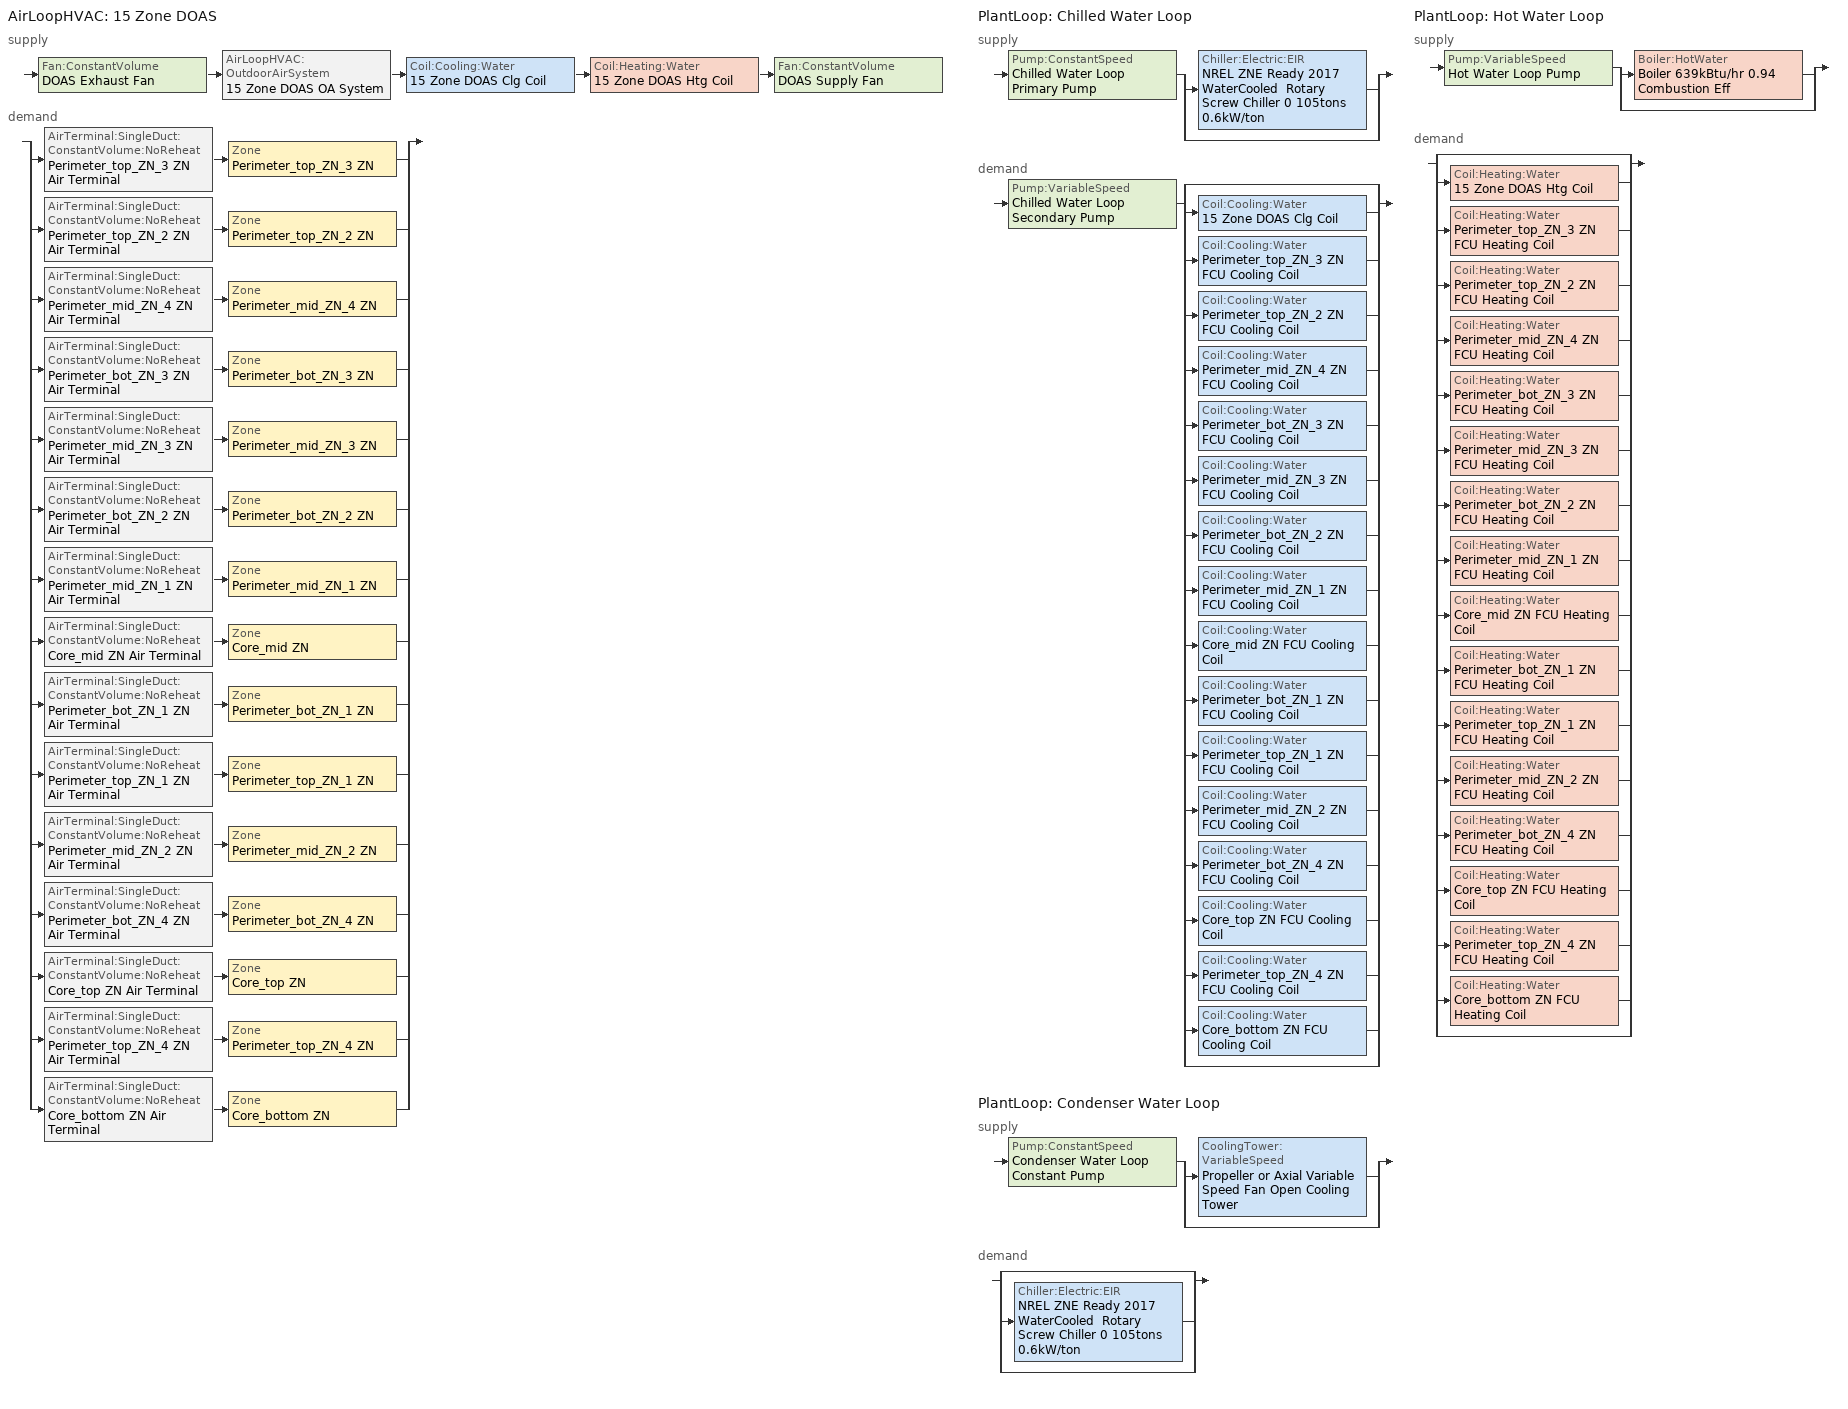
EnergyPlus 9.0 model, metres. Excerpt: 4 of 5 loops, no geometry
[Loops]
AirLoopHVAC '15 Zone DOAS'
 supply: Fan:ConstantVolume 'DOAS Exhaust Fan' > AirLoopHVAC:OutdoorAirSystem '15 Zone DOAS OA System' > Coil:Cooling:Water '15 Zone DOAS Clg Coil' > Coil:Heating:Water '15 Zone DOAS Htg Coil' > Fan:ConstantVolume 'DOAS Supply Fan'
 demand: split
  | AirTerminal:SingleDuct:ConstantVolume:NoReheat 'Perimeter_top_ZN_3 ZN Air Terminal' > Zone 'Perimeter_top_ZN_3 ZN'
  | AirTerminal:SingleDuct:ConstantVolume:NoReheat 'Perimeter_top_ZN_2 ZN Air Terminal' > Zone 'Perimeter_top_ZN_2 ZN'
  | AirTerminal:SingleDuct:ConstantVolume:NoReheat 'Perimeter_mid_ZN_4 ZN Air Terminal' > Zone 'Perimeter_mid_ZN_4 ZN'
  | AirTerminal:SingleDuct:ConstantVolume:NoReheat 'Perimeter_bot_ZN_3 ZN Air Terminal' > Zone 'Perimeter_bot_ZN_3 ZN'
  | AirTerminal:SingleDuct:ConstantVolume:NoReheat 'Perimeter_mid_ZN_3 ZN Air Terminal' > Zone 'Perimeter_mid_ZN_3 ZN'
  | AirTerminal:SingleDuct:ConstantVolume:NoReheat 'Perimeter_bot_ZN_2 ZN Air Terminal' > Zone 'Perimeter_bot_ZN_2 ZN'
  | AirTerminal:SingleDuct:ConstantVolume:NoReheat 'Perimeter_mid_ZN_1 ZN Air Terminal' > Zone 'Perimeter_mid_ZN_1 ZN'
  | AirTerminal:SingleDuct:ConstantVolume:NoReheat 'Core_mid ZN Air Terminal' > Zone 'Core_mid ZN'
  | AirTerminal:SingleDuct:ConstantVolume:NoReheat 'Perimeter_bot_ZN_1 ZN Air Terminal' > Zone 'Perimeter_bot_ZN_1 ZN'
  | AirTerminal:SingleDuct:ConstantVolume:NoReheat 'Perimeter_top_ZN_1 ZN Air Terminal' > Zone 'Perimeter_top_ZN_1 ZN'
  | AirTerminal:SingleDuct:ConstantVolume:NoReheat 'Perimeter_mid_ZN_2 ZN Air Terminal' > Zone 'Perimeter_mid_ZN_2 ZN'
  | AirTerminal:SingleDuct:ConstantVolume:NoReheat 'Perimeter_bot_ZN_4 ZN Air Terminal' > Zone 'Perimeter_bot_ZN_4 ZN'
  | AirTerminal:SingleDuct:ConstantVolume:NoReheat 'Core_top ZN Air Terminal' > Zone 'Core_top ZN'
  | AirTerminal:SingleDuct:ConstantVolume:NoReheat 'Perimeter_top_ZN_4 ZN Air Terminal' > Zone 'Perimeter_top_ZN_4 ZN'
  | AirTerminal:SingleDuct:ConstantVolume:NoReheat 'Core_bottom ZN Air Terminal' > Zone 'Core_bottom ZN'
PlantLoop 'Chilled Water Loop'
 supply: Pump:ConstantSpeed 'Chilled Water Loop Primary Pump' > split
  | Chiller:Electric:EIR 'NREL ZNE Ready 2017 WaterCooled  Rotary Screw Chiller 0 105tons 0.6kW/ton'
  | bypass
 demand: Pump:VariableSpeed 'Chilled Water Loop Secondary Pump' > split
  | bypass
  | Coil:Cooling:Water '15 Zone DOAS Clg Coil'
  | Coil:Cooling:Water 'Perimeter_top_ZN_3 ZN FCU Cooling Coil'
  | Coil:Cooling:Water 'Perimeter_top_ZN_2 ZN FCU Cooling Coil'
  | Coil:Cooling:Water 'Perimeter_mid_ZN_4 ZN FCU Cooling Coil'
  | Coil:Cooling:Water 'Perimeter_bot_ZN_3 ZN FCU Cooling Coil'
  | Coil:Cooling:Water 'Perimeter_mid_ZN_3 ZN FCU Cooling Coil'
  | Coil:Cooling:Water 'Perimeter_bot_ZN_2 ZN FCU Cooling Coil'
  | Coil:Cooling:Water 'Perimeter_mid_ZN_1 ZN FCU Cooling Coil'
  | Coil:Cooling:Water 'Core_mid ZN FCU Cooling Coil'
  | Coil:Cooling:Water 'Perimeter_bot_ZN_1 ZN FCU Cooling Coil'
  | Coil:Cooling:Water 'Perimeter_top_ZN_1 ZN FCU Cooling Coil'
  | Coil:Cooling:Water 'Perimeter_mid_ZN_2 ZN FCU Cooling Coil'
  | Coil:Cooling:Water 'Perimeter_bot_ZN_4 ZN FCU Cooling Coil'
  | Coil:Cooling:Water 'Core_top ZN FCU Cooling Coil'
  | Coil:Cooling:Water 'Perimeter_top_ZN_4 ZN FCU Cooling Coil'
  | Coil:Cooling:Water 'Core_bottom ZN FCU Cooling Coil'
  | bypass
PlantLoop 'Condenser Water Loop'
 supply: Pump:ConstantSpeed 'Condenser Water Loop Constant Pump' > split
  | CoolingTower:VariableSpeed 'Propeller or Axial Variable Speed Fan Open Cooling Tower'
  | bypass
 demand: split
  | bypass
  | Chiller:Electric:EIR 'NREL ZNE Ready 2017 WaterCooled  Rotary Screw Chiller 0 105tons 0.6kW/ton'
  | bypass
PlantLoop 'Hot Water Loop'
 supply: Pump:VariableSpeed 'Hot Water Loop Pump' > split
  | Boiler:HotWater 'Boiler 639kBtu/hr 0.94 Combustion Eff'
  | bypass
 demand: split
  | bypass
  | Coil:Heating:Water '15 Zone DOAS Htg Coil'
  | Coil:Heating:Water 'Perimeter_top_ZN_3 ZN FCU Heating Coil'
  | Coil:Heating:Water 'Perimeter_top_ZN_2 ZN FCU Heating Coil'
  | Coil:Heating:Water 'Perimeter_mid_ZN_4 ZN FCU Heating Coil'
  | Coil:Heating:Water 'Perimeter_bot_ZN_3 ZN FCU Heating Coil'
  | Coil:Heating:Water 'Perimeter_mid_ZN_3 ZN FCU Heating Coil'
  | Coil:Heating:Water 'Perimeter_bot_ZN_2 ZN FCU Heating Coil'
  | Coil:Heating:Water 'Perimeter_mid_ZN_1 ZN FCU Heating Coil'
  | Coil:Heating:Water 'Core_mid ZN FCU Heating Coil'
  | Coil:Heating:Water 'Perimeter_bot_ZN_1 ZN FCU Heating Coil'
  | Coil:Heating:Water 'Perimeter_top_ZN_1 ZN FCU Heating Coil'
  | Coil:Heating:Water 'Perimeter_mid_ZN_2 ZN FCU Heating Coil'
  | Coil:Heating:Water 'Perimeter_bot_ZN_4 ZN FCU Heating Coil'
  | Coil:Heating:Water 'Core_top ZN FCU Heating Coil'
  | Coil:Heating:Water 'Perimeter_top_ZN_4 ZN FCU Heating Coil'
  | Coil:Heating:Water 'Core_bottom ZN FCU Heating Coil'
  | bypass
[ZoneControl:Thermostat] Control Object Type 1=ThermostatSetpoint:DualSetpoint
Name | Zone or ZoneList | Control Type Schedule | Control Name 1
Core_bottom ZN Thermostat | Core_bottom ZN | Core_bottom ZN Thermostat Schedule | Office WholeBuilding - Md Office Thermostat 1
Core_mid ZN Thermostat | Core_mid ZN | Core_mid ZN Thermostat Schedule | Office WholeBuilding - Md Office Thermostat 2
Core_top ZN Thermostat | Core_top ZN | Core_top ZN Thermostat Schedule | Office WholeBuilding - Md Office Thermostat 3
Perimeter_bot_ZN_1 ZN Thermostat | Perimeter_bot_ZN_1 ZN | Perimeter_bot_ZN_1 ZN Thermostat Schedule | Office WholeBuilding - Md Office Thermostat 4
Perimeter_bot_ZN_2 ZN Thermostat | Perimeter_bot_ZN_2 ZN | Perimeter_bot_ZN_2 ZN Thermostat Schedule | Office WholeBuilding - Md Office Thermostat 5
Perimeter_bot_ZN_3 ZN Thermostat | Perimeter_bot_ZN_3 ZN | Perimeter_bot_ZN_3 ZN Thermostat Schedule | Office WholeBuilding - Md Office Thermostat 6
Perimeter_bot_ZN_4 ZN Thermostat | Perimeter_bot_ZN_4 ZN | Perimeter_bot_ZN_4 ZN Thermostat Schedule | Office WholeBuilding - Md Office Thermostat 7
Perimeter_mid_ZN_1 ZN Thermostat | Perimeter_mid_ZN_1 ZN | Perimeter_mid_ZN_1 ZN Thermostat Schedule | Office WholeBuilding - Md Office Thermostat 8
Perimeter_mid_ZN_2 ZN Thermostat | Perimeter_mid_ZN_2 ZN | Perimeter_mid_ZN_2 ZN Thermostat Schedule | Office WholeBuilding - Md Office Thermostat 9
Perimeter_mid_ZN_3 ZN Thermostat | Perimeter_mid_ZN_3 ZN | Perimeter_mid_ZN_3 ZN Thermostat Schedule | Office WholeBuilding - Md Office Thermostat 10
Perimeter_mid_ZN_4 ZN Thermostat | Perimeter_mid_ZN_4 ZN | Perimeter_mid_ZN_4 ZN Thermostat Schedule | Office WholeBuilding - Md Office Thermostat 11
Perimeter_top_ZN_1 ZN Thermostat | Perimeter_top_ZN_1 ZN | Perimeter_top_ZN_1 ZN Thermostat Schedule | Office WholeBuilding - Md Office Thermostat 12
Perimeter_top_ZN_2 ZN Thermostat | Perimeter_top_ZN_2 ZN | Perimeter_top_ZN_2 ZN Thermostat Schedule | Office WholeBuilding - Md Office Thermostat 13
Perimeter_top_ZN_3 ZN Thermostat | Perimeter_top_ZN_3 ZN | Perimeter_top_ZN_3 ZN Thermostat Schedule | Office WholeBuilding - Md Office Thermostat 14
Perimeter_top_ZN_4 ZN Thermostat | Perimeter_top_ZN_4 ZN | Perimeter_top_ZN_4 ZN Thermostat Schedule | Office WholeBuilding - Md Office Thermostat 15
[ThermostatSetpoint:DualSetpoint] Heating Setpoint Temperature Schedule=OfficeMedium HTGSETP_SCH_YES_OPTIMUM; Cooling Setpoint Temperature Schedule=OfficeMedium CLGSETP_SCH_YES_OPTIMUM
Office WholeBuilding - Md Office Thermostat 1; Office WholeBuilding - Md Office Thermostat 2; Office WholeBuilding - Md Office Thermostat 3; Office WholeBuilding - Md Office Thermostat 4; Office WholeBuilding - Md Office Thermostat 5; Office WholeBuilding - Md Office Thermostat 6; Office WholeBuilding - Md Office Thermostat 7; Office WholeBuilding - Md Office Thermostat 8; Office WholeBuilding - Md Office Thermostat 9; Office WholeBuilding - Md Office Thermostat 10; Office WholeBuilding - Md Office Thermostat 11; Office WholeBuilding - Md Office Thermostat 12; Office WholeBuilding - Md Office Thermostat 13; Office WholeBuilding - Md Office Thermostat 14; Office WholeBuilding - Md Office Thermostat 15
[AirTerminal:SingleDuct:ConstantVolume:NoReheat] Availability Schedule=Always On Discrete; Maximum Air Flow Rate {m3/s}=AutoSize
Core_bottom ZN Air Terminal; Core_mid ZN Air Terminal; Core_top ZN Air Terminal; Perimeter_bot_ZN_1 ZN Air Terminal; Perimeter_bot_ZN_2 ZN Air Terminal; Perimeter_bot_ZN_3 ZN Air Terminal; Perimeter_bot_ZN_4 ZN Air Terminal; Perimeter_mid_ZN_1 ZN Air Terminal; Perimeter_mid_ZN_2 ZN Air Terminal; Perimeter_mid_ZN_3 ZN Air Terminal; Perimeter_mid_ZN_4 ZN Air Terminal; Perimeter_top_ZN_1 ZN Air Terminal; Perimeter_top_ZN_2 ZN Air Terminal; Perimeter_top_ZN_3 ZN Air Terminal; Perimeter_top_ZN_4 ZN Air Terminal
[Fan:OnOff] Availability Schedule=Always On Discrete; Fan Total Efficiency=0.385; Pressure Rise {Pa}=309.992; Maximum Flow Rate {m3/s}=Autosize; Motor Efficiency=0.7; Motor In Airstream Fraction=1
Name | Fan Power Ratio Function of Speed Ratio Curve | Fan Efficiency Ratio Function of Speed Ratio Curve
Core_bottom ZN Fan Coil fan | Fan On Off Power Curve 14 | Fan On Off Efficiency Curve 14
Core_mid ZN Fan Coil fan | Fan On Off Power Curve 7 | Fan On Off Efficiency Curve 7
Core_top ZN Fan Coil fan | Fan On Off Power Curve 12 | Fan On Off Efficiency Curve 12
Perimeter_bot_ZN_1 ZN Fan Coil fan | Fan On Off Power Curve 8 | Fan On Off Efficiency Curve 8
Perimeter_bot_ZN_2 ZN Fan Coil fan | Fan On Off Power Curve 5 | Fan On Off Efficiency Curve 5
Perimeter_bot_ZN_3 ZN Fan Coil fan | Fan On Off Power Curve 3 | Fan On Off Efficiency Curve 3
Perimeter_bot_ZN_4 ZN Fan Coil fan | Fan On Off Power Curve 11 | Fan On Off Efficiency Curve 11
Perimeter_mid_ZN_1 ZN Fan Coil fan | Fan On Off Power Curve 6 | Fan On Off Efficiency Curve 6
Perimeter_mid_ZN_2 ZN Fan Coil fan | Fan On Off Power Curve 10 | Fan On Off Efficiency Curve 10
Perimeter_mid_ZN_3 ZN Fan Coil fan | Fan On Off Power Curve 4 | Fan On Off Efficiency Curve 4
Perimeter_mid_ZN_4 ZN Fan Coil fan | Fan On Off Power Curve 2 | Fan On Off Efficiency Curve 2
Perimeter_top_ZN_1 ZN Fan Coil fan | Fan On Off Power Curve 9 | Fan On Off Efficiency Curve 9
Perimeter_top_ZN_2 ZN Fan Coil fan | Fan On Off Power Curve 1 | Fan On Off Efficiency Curve 1
Perimeter_top_ZN_3 ZN Fan Coil fan | Fan On Off Power Curve | Fan On Off Efficiency Curve
Perimeter_top_ZN_4 ZN Fan Coil fan | Fan On Off Power Curve 13 | Fan On Off Efficiency Curve 13
[Coil:Cooling:Water] Availability Schedule=Always On Discrete; Design Water Flow Rate {m3/s}=Autosize; Design Air Flow Rate {m3/s}=Autosize; Design Inlet Water Temperature {C}=Autosize; Design Inlet Air Temperature {C}=Autosize; Design Outlet Air Temperature {C}=Autosize; Design Inlet Air Humidity Ratio {kgWater/kgDryAir}=Autosize; Design Outlet Air Humidity Ratio {kgWater/kgDryAir}=Autosize; Type of Analysis=SimpleAnalysis; Heat Exchanger Configuration=CrossFlow
Core_bottom ZN FCU Cooling Coil; Core_mid ZN FCU Cooling Coil; Core_top ZN FCU Cooling Coil; Perimeter_bot_ZN_1 ZN FCU Cooling Coil; Perimeter_bot_ZN_2 ZN FCU Cooling Coil; Perimeter_bot_ZN_3 ZN FCU Cooling Coil; Perimeter_bot_ZN_4 ZN FCU Cooling Coil; Perimeter_mid_ZN_1 ZN FCU Cooling Coil; Perimeter_mid_ZN_2 ZN FCU Cooling Coil; Perimeter_mid_ZN_3 ZN FCU Cooling Coil; Perimeter_mid_ZN_4 ZN FCU Cooling Coil; Perimeter_top_ZN_1 ZN FCU Cooling Coil; Perimeter_top_ZN_2 ZN FCU Cooling Coil; Perimeter_top_ZN_3 ZN FCU Cooling Coil; Perimeter_top_ZN_4 ZN FCU Cooling Coil; 15 Zone DOAS Clg Coil
[Coil:Heating:Water] Availability Schedule=Always On Discrete; U-Factor Times Area Value {W/K}=Autosize; Maximum Water Flow Rate {m3/s}=Autosize; Performance Input Method=UFactorTimesAreaAndDesignWaterFlowRate; Rated Capacity {W}=Autosize; Rated Inlet Water Temperature {C}=48.8889; Rated Inlet Air Temperature {C}=16.6; Rated Outlet Water Temperature {C}=37.7778; Rated Ratio for Air and Water Convection=0.5
Name | Rated Outlet Air Temperature {C}
Core_bottom ZN FCU Heating Coil; Core_mid ZN FCU Heating Coil; Core_top ZN FCU Heating Coil; Perimeter_bot_ZN_1 ZN FCU Heating Coil; Perimeter_bot_ZN_2 ZN FCU Heating Coil; Perimeter_bot_ZN_3 ZN FCU Heating Coil; Perimeter_bot_ZN_4 ZN FCU Heating Coil; Perimeter_mid_ZN_1 ZN FCU Heating Coil; Perimeter_mid_ZN_2 ZN FCU Heating Coil; Perimeter_mid_ZN_3 ZN FCU Heating Coil; Perimeter_mid_ZN_4 ZN FCU Heating Coil; Perimeter_top_ZN_1 ZN FCU Heating Coil; Perimeter_top_ZN_2 ZN FCU Heating Coil; Perimeter_top_ZN_3 ZN FCU Heating Coil; Perimeter_top_ZN_4 ZN FCU Heating Coil | 40
15 Zone DOAS Htg Coil | 32.2
[ZoneHVAC:FourPipeFanCoil] Availability Schedule=Always On Discrete; Capacity Control Method=CyclingFan; Maximum Supply Air Flow Rate {m3/s}=Autosize; Maximum Outdoor Air Flow Rate {m3/s}=0; Maximum Cold Water Flow Rate {m3/s}=Autosize; Maximum Hot Water Flow Rate {m3/s}=Autosize; Minimum Supply Air Temperature in Cooling Mode {C}=Autosize; Maximum Supply Air Temperature in Heating Mode {C}=Autosize
Name | Supply Air Fan | Cooling Coil | Heating Coil
Core_bottom ZN FCU | Core_bottom ZN Fan Coil fan | Core_bottom ZN FCU Cooling Coil | Core_bottom ZN FCU Heating Coil
Core_mid ZN FCU | Core_mid ZN Fan Coil fan | Core_mid ZN FCU Cooling Coil | Core_mid ZN FCU Heating Coil
Core_top ZN FCU | Core_top ZN Fan Coil fan | Core_top ZN FCU Cooling Coil | Core_top ZN FCU Heating Coil
Perimeter_bot_ZN_1 ZN FCU | Perimeter_bot_ZN_1 ZN Fan Coil fan | Perimeter_bot_ZN_1 ZN FCU Cooling Coil | Perimeter_bot_ZN_1 ZN FCU Heating Coil
Perimeter_bot_ZN_2 ZN FCU | Perimeter_bot_ZN_2 ZN Fan Coil fan | Perimeter_bot_ZN_2 ZN FCU Cooling Coil | Perimeter_bot_ZN_2 ZN FCU Heating Coil
Perimeter_bot_ZN_3 ZN FCU | Perimeter_bot_ZN_3 ZN Fan Coil fan | Perimeter_bot_ZN_3 ZN FCU Cooling Coil | Perimeter_bot_ZN_3 ZN FCU Heating Coil
Perimeter_bot_ZN_4 ZN FCU | Perimeter_bot_ZN_4 ZN Fan Coil fan | Perimeter_bot_ZN_4 ZN FCU Cooling Coil | Perimeter_bot_ZN_4 ZN FCU Heating Coil
Perimeter_mid_ZN_1 ZN FCU | Perimeter_mid_ZN_1 ZN Fan Coil fan | Perimeter_mid_ZN_1 ZN FCU Cooling Coil | Perimeter_mid_ZN_1 ZN FCU Heating Coil
Perimeter_mid_ZN_2 ZN FCU | Perimeter_mid_ZN_2 ZN Fan Coil fan | Perimeter_mid_ZN_2 ZN FCU Cooling Coil | Perimeter_mid_ZN_2 ZN FCU Heating Coil
Perimeter_mid_ZN_3 ZN FCU | Perimeter_mid_ZN_3 ZN Fan Coil fan | Perimeter_mid_ZN_3 ZN FCU Cooling Coil | Perimeter_mid_ZN_3 ZN FCU Heating Coil
Perimeter_mid_ZN_4 ZN FCU | Perimeter_mid_ZN_4 ZN Fan Coil fan | Perimeter_mid_ZN_4 ZN FCU Cooling Coil | Perimeter_mid_ZN_4 ZN FCU Heating Coil
Perimeter_top_ZN_1 ZN FCU | Perimeter_top_ZN_1 ZN Fan Coil fan | Perimeter_top_ZN_1 ZN FCU Cooling Coil | Perimeter_top_ZN_1 ZN FCU Heating Coil
Perimeter_top_ZN_2 ZN FCU | Perimeter_top_ZN_2 ZN Fan Coil fan | Perimeter_top_ZN_2 ZN FCU Cooling Coil | Perimeter_top_ZN_2 ZN FCU Heating Coil
Perimeter_top_ZN_3 ZN FCU | Perimeter_top_ZN_3 ZN Fan Coil fan | Perimeter_top_ZN_3 ZN FCU Cooling Coil | Perimeter_top_ZN_3 ZN FCU Heating Coil
Perimeter_top_ZN_4 ZN FCU | Perimeter_top_ZN_4 ZN Fan Coil fan | Perimeter_top_ZN_4 ZN FCU Cooling Coil | Perimeter_top_ZN_4 ZN FCU Heating Coil
[Zone equipment]
Core_bottom ZN: Core_bottom ZN Air Terminal, Core_bottom ZN FCU
Core_mid ZN: Core_mid ZN Air Terminal, Core_mid ZN FCU
Core_top ZN: Core_top ZN Air Terminal, Core_top ZN FCU
Perimeter_bot_ZN_1 ZN: Perimeter_bot_ZN_1 ZN Air Terminal, Perimeter_bot_ZN_1 ZN FCU
Perimeter_bot_ZN_2 ZN: Perimeter_bot_ZN_2 ZN Air Terminal, Perimeter_bot_ZN_2 ZN FCU
Perimeter_bot_ZN_3 ZN: Perimeter_bot_ZN_3 ZN Air Terminal, Perimeter_bot_ZN_3 ZN FCU
Perimeter_bot_ZN_4 ZN: Perimeter_bot_ZN_4 ZN Air Terminal, Perimeter_bot_ZN_4 ZN FCU
Perimeter_mid_ZN_1 ZN: Perimeter_mid_ZN_1 ZN Air Terminal, Perimeter_mid_ZN_1 ZN FCU
Perimeter_mid_ZN_2 ZN: Perimeter_mid_ZN_2 ZN Air Terminal, Perimeter_mid_ZN_2 ZN FCU
Perimeter_mid_ZN_3 ZN: Perimeter_mid_ZN_3 ZN Air Terminal, Perimeter_mid_ZN_3 ZN FCU
Perimeter_mid_ZN_4 ZN: Perimeter_mid_ZN_4 ZN Air Terminal, Perimeter_mid_ZN_4 ZN FCU
Perimeter_top_ZN_1 ZN: Perimeter_top_ZN_1 ZN Air Terminal, Perimeter_top_ZN_1 ZN FCU
Perimeter_top_ZN_2 ZN: Perimeter_top_ZN_2 ZN Air Terminal, Perimeter_top_ZN_2 ZN FCU
Perimeter_top_ZN_3 ZN: Perimeter_top_ZN_3 ZN Air Terminal, Perimeter_top_ZN_3 ZN FCU
Perimeter_top_ZN_4 ZN: Perimeter_top_ZN_4 ZN Air Terminal, Perimeter_top_ZN_4 ZN FCU
[Sizing:Zone] Zone Cooling Design Supply Air Temperature Input Method=SupplyAirTemperature; Zone Cooling Design Supply Air Temperature {C}=12.7778; Zone Cooling Design Supply Air Temperature Difference {deltaC}=11.11; Zone Heating Design Supply Air Temperature Input Method=SupplyAirTemperature; Zone Heating Design Supply Air Temperature {C}=40; Zone Heating Design Supply Air Temperature Difference {deltaC}=11.11; Zone Cooling Design Supply Air Humidity Ratio {kgWater/kgDryAir}=0.0085; Zone Heating Design Supply Air Humidity Ratio {kgWater/kgDryAir}=0.008; Design Specification Outdoor Air Object=Office WholeBuilding - Md Office Ventilation; Cooling Design Air Flow Method=DesignDay; Cooling Design Air Flow Rate {m3/s}=0; Cooling Minimum Air Flow per Zone Floor Area {m3/s-m2}=0.000762; Cooling Minimum Air Flow {m3/s}=0; Cooling Minimum Air Flow Fraction=0; Heating Design Air Flow Method=DesignDay; Heating Design Air Flow Rate {m3/s}=0; Heating Maximum Air Flow per Zone Floor Area {m3/s-m2}=0.002032; Heating Maximum Air Flow {m3/s}=0.141576; Heating Maximum Air Flow Fraction=0.3; Account for Dedicated Outdoor Air System=Yes; Dedicated Outdoor Air System Control Strategy=NeutralSupplyAir; Dedicated Outdoor Air Low Setpoint Temperature for Design {C}=15.5556; Dedicated Outdoor Air High Setpoint Temperature for Design {C}=21.1111
Name | Design Specification Zone Air Distribution Object
Core_bottom ZN | Core_bottom ZN Design Spec Zone Air Dist
Core_mid ZN | Core_mid ZN Design Spec Zone Air Dist
Core_top ZN | Core_top ZN Design Spec Zone Air Dist
Perimeter_bot_ZN_1 ZN | Perimeter_bot_ZN_1 ZN Design Spec Zone Air Dist
Perimeter_bot_ZN_2 ZN | Perimeter_bot_ZN_2 ZN Design Spec Zone Air Dist
Perimeter_bot_ZN_3 ZN | Perimeter_bot_ZN_3 ZN Design Spec Zone Air Dist
Perimeter_bot_ZN_4 ZN | Perimeter_bot_ZN_4 ZN Design Spec Zone Air Dist
Perimeter_mid_ZN_1 ZN | Perimeter_mid_ZN_1 ZN Design Spec Zone Air Dist
Perimeter_mid_ZN_2 ZN | Perimeter_mid_ZN_2 ZN Design Spec Zone Air Dist
Perimeter_mid_ZN_3 ZN | Perimeter_mid_ZN_3 ZN Design Spec Zone Air Dist
Perimeter_mid_ZN_4 ZN | Perimeter_mid_ZN_4 ZN Design Spec Zone Air Dist
Perimeter_top_ZN_1 ZN | Perimeter_top_ZN_1 ZN Design Spec Zone Air Dist
Perimeter_top_ZN_2 ZN | Perimeter_top_ZN_2 ZN Design Spec Zone Air Dist
Perimeter_top_ZN_3 ZN | Perimeter_top_ZN_3 ZN Design Spec Zone Air Dist
Perimeter_top_ZN_4 ZN | Perimeter_top_ZN_4 ZN Design Spec Zone Air Dist
[DesignSpecification:ZoneAirDistribution] Zone Air Distribution Effectiveness in Cooling Mode=1; Zone Air Distribution Effectiveness in Heating Mode=1
Core_bottom ZN Design Spec Zone Air Dist; Core_mid ZN Design Spec Zone Air Dist; Core_top ZN Design Spec Zone Air Dist; Perimeter_bot_ZN_1 ZN Design Spec Zone Air Dist; Perimeter_bot_ZN_2 ZN Design Spec Zone Air Dist; Perimeter_bot_ZN_3 ZN Design Spec Zone Air Dist; Perimeter_bot_ZN_4 ZN Design Spec Zone Air Dist; Perimeter_mid_ZN_1 ZN Design Spec Zone Air Dist; Perimeter_mid_ZN_2 ZN Design Spec Zone Air Dist; Perimeter_mid_ZN_3 ZN Design Spec Zone Air Dist; Perimeter_mid_ZN_4 ZN Design Spec Zone Air Dist; Perimeter_top_ZN_1 ZN Design Spec Zone Air Dist; Perimeter_top_ZN_2 ZN Design Spec Zone Air Dist; Perimeter_top_ZN_3 ZN Design Spec Zone Air Dist; Perimeter_top_ZN_4 ZN Design Spec Zone Air Dist
[Controller:MechanicalVentilation]
15 Zone DOAS Mechanical Ventilation Controller: Availability Schedule=15 Zone DOAS Occ Sch; Demand Controlled Ventilation=No; System Outdoor Air Method=ZoneSum; Zone Name 1=Core_bottom ZN; Design Specification Outdoor Air Object Name 1=Office WholeBuilding - Md Office Ventilation; Design Specification Zone Air Distribution Object Name 1=Core_bottom ZN Design Spec Zone Air Dist; Zone Name 2=Core_mid ZN; Design Specification Outdoor Air Object Name 2=Office WholeBuilding - Md Office Ventilation; Design Specification Zone Air Distribution Object Name 2=Core_mid ZN Design Spec Zone Air Dist; Zone Name 3=Core_top ZN; Design Specification Outdoor Air Object Name 3=Office WholeBuilding - Md Office Ventilation; Design Specification Zone Air Distribution Object Name 3=Core_top ZN Design Spec Zone Air Dist; Zone Name 4=Perimeter_bot_ZN_1 ZN; Design Specification Outdoor Air Object Name 4=Office WholeBuilding - Md Office Ventilation; Design Specification Zone Air Distribution Object Name 4=Perimeter_bot_ZN_1 ZN Design Spec Zone Air Dist; Zone Name 5=Perimeter_bot_ZN_2 ZN; Design Specification Outdoor Air Object Name 5=Office WholeBuilding - Md Office Ventilation; Design Specification Zone Air Distribution Object Name 5=Perimeter_bot_ZN_2 ZN Design Spec Zone Air Dist; Zone Name 6=Perimeter_bot_ZN_3 ZN; Design Specification Outdoor Air Object Name 6=Office WholeBuilding - Md Office Ventilation; Design Specification Zone Air Distribution Object Name 6=Perimeter_bot_ZN_3 ZN Design Spec Zone Air Dist; Zone Name 7=Perimeter_bot_ZN_4 ZN; Design Specification Outdoor Air Object Name 7=Office WholeBuilding - Md Office Ventilation; Design Specification Zone Air Distribution Object Name 7=Perimeter_bot_ZN_4 ZN Design Spec Zone Air Dist; Zone Name 8=Perimeter_mid_ZN_1 ZN; Design Specification Outdoor Air Object Name 8=Office WholeBuilding - Md Office Ventilation; Design Specification Zone Air Distribution Object Name 8=Perimeter_mid_ZN_1 ZN Design Spec Zone Air Dist; Zone Name 9=Perimeter_mid_ZN_2 ZN; Design Specification Outdoor Air Object Name 9=Office WholeBuilding - Md Office Ventilation; Design Specification Zone Air Distribution Object Name 9=Perimeter_mid_ZN_2 ZN Design Spec Zone Air Dist; Zone Name 10=Perimeter_mid_ZN_3 ZN; Design Specification Outdoor Air Object Name 10=Office WholeBuilding - Md Office Ventilation; Design Specification Zone Air Distribution Object Name 10=Perimeter_mid_ZN_3 ZN Design Spec Zone Air Dist; Zone Name 11=Perimeter_mid_ZN_4 ZN; Design Specification Outdoor Air Object Name 11=Office WholeBuilding - Md Office Ventilation; Design Specification Zone Air Distribution Object Name 11=Perimeter_mid_ZN_4 ZN Design Spec Zone Air Dist; Zone Name 12=Perimeter_top_ZN_1 ZN; Design Specification Outdoor Air Object Name 12=Office WholeBuilding - Md Office Ventilation; Design Specification Zone Air Distribution Object Name 12=Perimeter_top_ZN_1 ZN Design Spec Zone Air Dist; Zone Name 13=Perimeter_top_ZN_2 ZN; Design Specification Outdoor Air Object Name 13=Office WholeBuilding - Md Office Ventilation; Design Specification Zone Air Distribution Object Name 13=Perimeter_top_ZN_2 ZN Design Spec Zone Air Dist; Zone Name 14=Perimeter_top_ZN_3 ZN; Design Specification Outdoor Air Object Name 14=Office WholeBuilding - Md Office Ventilation; Design Specification Zone Air Distribution Object Name 14=Perimeter_top_ZN_3 ZN Design Spec Zone Air Dist; Zone Name 15=Perimeter_top_ZN_4 ZN; Design Specification Outdoor Air Object Name 15=Office WholeBuilding - Md Office Ventilation; Design Specification Zone Air Distribution Object Name 15=Perimeter_top_ZN_4 ZN Design Spec Zone Air Dist
[DesignSpecification:OutdoorAir]
Office WholeBuilding - Md Office Ventilation: Outdoor Air Method=Sum; Outdoor Air Flow per Person {m3/s-person}=0; Outdoor Air Flow per Zone Floor Area {m3/s-m2}=0.0004318; Outdoor Air Flow per Zone {m3/s}=0; Outdoor Air Flow Air Changes per Hour {1/hr}=0
[AirLoopHVAC]
15 Zone DOAS: Design Supply Air Flow Rate {m3/s}=AutoSize
[Sizing:System]
15 Zone DOAS: Type of Load to Size On=VentilationRequirement; Design Outdoor Air Flow Rate {m3/s}=Autosize; Central Heating Maximum System Air Flow Ratio=1; Preheat Design Temperature {C}=7; Preheat Design Humidity Ratio {kgWater/kgDryAir}=0.008; Precool Design Temperature {C}=12.8; Precool Design Humidity Ratio {kgWater/kgDryAir}=0.008; Central Cooling Design Supply Air Temperature {C}=15.5556; Central Heating Design Supply Air Temperature {C}=21.1111; Type of Zone Sum to Use=Coincident; 100% Outdoor Air in Cooling=Yes; 100% Outdoor Air in Heating=Yes; Central Cooling Design Supply Air Humidity Ratio {kgWater/kgDryAir}=0.0085; Central Heating Design Supply Air Humidity Ratio {kgWater/kgDryAir}=0.008; Cooling Supply Air Flow Rate Method=DesignDay; Cooling Supply Air Flow Rate {m3/s}=0; Cooling Supply Air Flow Rate Per Floor Area {m3/s-m2}=0.00996765; Cooling Fraction of Autosized Cooling Supply Air Flow Rate=1; Cooling Supply Air Flow Rate Per Unit Cooling Capacity {m3/s-W}=3.94755e-05; Heating Supply Air Flow Rate Method=DesignDay; Heating Supply Air Flow Rate {m3/s}=0; Heating Supply Air Flow Rate Per Floor Area {m3/s-m2}=0.00996765; Heating Fraction of Autosized Heating Supply Air Flow Rate=1; Heating Fraction of Autosized Cooling Supply Air Flow Rate=1; Heating Supply Air Flow Rate Per Unit Heating Capacity {m3/s-W}=3.15882e-05; System Outdoor Air Method=ZoneSum; Zone Maximum Outdoor Air Fraction=1; Cooling Design Capacity Method=CoolingDesignCapacity; Cooling Design Capacity {W}=Autosize; Cooling Design Capacity Per Floor Area {W/m2}=234.7; Fraction of Autosized Cooling Design Capacity=1; Heating Design Capacity Method=HeatingDesignCapacity; Heating Design Capacity {W}=Autosize; Heating Design Capacity Per Floor Area {W/m2}=157; Fraction of Autosized Heating Design Capacity=1; Central Cooling Capacity Control Method=OnOff
[Controller:WaterCoil] Control Variable=Temperature; Actuator Variable=Flow; Maximum Actuated Flow {m3/s}=Autosize; Minimum Actuated Flow {m3/s}=0
Name | Action | Controller Convergence Tolerance {deltaC}
15 Zone DOAS Clg Coil Controller | Reverse | Autosize
15 Zone DOAS Htg Coil Controller | Normal | 0.0001
[Fan:ConstantVolume] Availability Schedule=15 Zone DOAS Occ Sch; Fan Total Efficiency=0.58175; Maximum Flow Rate {m3/s}=AutoSize; Motor Efficiency=0.895; Motor In Airstream Fraction=1
Name | Pressure Rise {Pa}
DOAS Exhaust Fan | 498.178
DOAS Supply Fan | 747.267
[SetpointManager:MixedAir] Control Variable=Temperature
Name | Setpoint Node or NodeList
DOAS Exhaust Fan Outlet Air Node OS Default SPM | DOAS Exhaust Fan Outlet Air Node
15 Zone DOAS Heat Exchanger Primary Outlet Air Node OS Default SPM | 15 Zone DOAS Heat Exchanger Primary Outlet Air Node
15 Zone DOAS Mixed Air Node OS Default SPM | 15 Zone DOAS Mixed Air Node
15 Zone DOAS Clg Coil Outlet Air Node OS Default SPM | 15 Zone DOAS Clg Coil Outlet Air Node
[Controller:OutdoorAir]
15 Zone DOAS Outdoor Air Controller: Minimum Outdoor Air Flow Rate {m3/s}=Autosize; Maximum Outdoor Air Flow Rate {m3/s}=Autosize; Economizer Control Type=NoEconomizer; Economizer Control Action Type=ModulateFlow; Lockout Type=NoLockout; Minimum Limit Type=FixedMinimum; Minimum Outdoor Air Schedule=15 Zone DOAS Occ Sch; Minimum Fraction of Outdoor Air Schedule=Always On Discrete; Mechanical Ventilation Controller=15 Zone DOAS Mechanical Ventilation Controller; High Humidity Control=No; Control High Indoor Humidity Based on Outdoor Humidity Ratio=Yes; Heat Recovery Bypass Control Type=BypassWhenWithinEconomizerLimits
[HeatExchanger:AirToAir:SensibleAndLatent]
15 Zone DOAS Heat Exchanger: Availability Schedule=Always On Discrete; Nominal Supply Air Flow Rate {m3/s}=Autosize; Sensible Effectiveness at 100% Heating Air Flow=0.72; Latent Effectiveness at 100% Heating Air Flow=0.72; Sensible Effectiveness at 75% Heating Air Flow=0.72; Latent Effectiveness at 75% Heating Air Flow=0.72; Sensible Effectiveness at 100% Cooling Air Flow=0.72; Latent Effectiveness at 100% Cooling Air Flow=0.72; Sensible Effectiveness at 75% Cooling Air Flow=0.72; Latent Effectiveness at 75% Cooling Air Flow=0.72; Nominal Electric Power {W}=0; Supply Air Outlet Temperature Control=No; Heat Exchanger Type=Rotary; Frost Control Type=None; Threshold Temperature {C}=1.7; Economizer Lockout=Yes
[PlantLoop] Fluid Type=Water; Maximum Loop Flow Rate {m3/s}=Autosize; Minimum Loop Flow Rate {m3/s}=0; Plant Loop Volume {m3}=Autocalculate; Load Distribution Scheme=Optimal; Plant Loop Demand Calculation Scheme=SingleSetpoint
Name | Plant Equipment Operation Scheme | Maximum Loop Temperature {C} | Minimum Loop Temperature {C} | Common Pipe Simulation
Chilled Water Loop | Chilled Water Loop Operation Schemes | 40 | 1 | CommonPipe
Condenser Water Loop | Condenser Water Loop Operation Schemes | 80 | 5
Hot Water Loop | Hot Water Loop Operation Schemes | 100 | 10
[Sizing:Plant] Sizing Option=NonCoincident; Zone Timesteps in Averaging Window=1; Coincident Sizing Factor Mode=None
Name | Loop Type | Design Loop Exit Temperature {C} | Loop Design Temperature Difference {deltaC}
Chilled Water Loop | Cooling | 6.66667 | 5.61111
Condenser Water Loop | Condenser | 29.4444 | 5.55556
Hot Water Loop | Heating | 48.8889 | 11.1111
[Pump:ConstantSpeed] Design Flow Rate {m3/s}=Autosize; Design Power Consumption {W}=Autosize; Fraction of Motor Inefficiencies to Fluid Stream=0; Pump Control Type=Intermittent; Design Power Sizing Method=PowerPerFlowPerPressure; Design Electric Power per Unit Flow Rate {W/(m3/s)}=348701.1; Design Shaft Power per Unit Flow Rate per Unit Head=1.28205
Name | Design Pump Head {Pa} | Motor Efficiency
Chilled Water Loop Primary Pump | 99586 | 0.895
Condenser Water Loop Constant Pump | 215405 | 0.917
[Chiller:Electric:EIR]
NREL ZNE Ready 2017 WaterCooled  Rotary Screw Chiller 0 105tons 0.6kW/ton: Reference Capacity {W}=Autosize; Reference COP {W/W}=5.67258; Reference Leaving Chilled Water Temperature {C}=6.66667; Reference Entering Condenser Fluid Temperature {C}=35; Reference Chilled Water Flow Rate {m3/s}=Autosize; Reference Condenser Fluid Flow Rate {m3/s}=Autosize; Cooling Capacity Function of Temperature Curve=ChlrWtrPosDispPathAAllQRatio_fTchwsTcwsSI; Electric Input to Cooling Output Ratio Function of Temperature Curve=ChlrWtrPosDispPathAAllEIRRatio_fTchwsTcwsSI; Electric Input to Cooling Output Ratio Function of Part Load Ratio Curve=ChlrWtrPosDispPathAAllEIRRatio_fQRatio; Minimum Part Load Ratio=0.15; Maximum Part Load Ratio=1; Optimum Part Load Ratio=1; Minimum Unloading Ratio=0.25; Condenser Type=WaterCooled; Condenser Fan Power Ratio {W/W}=0; Fraction of Compressor Electric Consumption Rejected by Condenser=1; Leaving Chilled Water Lower Temperature Limit {C}=2.22222; Chiller Flow Mode=ConstantFlow; Sizing Factor=1
[SetpointManager:Scheduled] Control Variable=Temperature
Name | Schedule | Setpoint Node or NodeList
Chilled Water Loop Setpoint Manager | Chilled Water Loop Temp - 44F | Chilled Water Loop Supply Outlet Node
Condenser Water Loop Setpoint Manager | Condenser Water Loop Temp - 70F | Condenser Water Loop Supply Outlet Node
Hot Water Loop Setpoint Manager | Hot Water Loop Temp - 120F | Hot Water Loop Supply Outlet Node
[Pump:VariableSpeed] Design Maximum Flow Rate {m3/s}=Autosize; Design Power Consumption {W}=Autosize; Fraction of Motor Inefficiencies to Fluid Stream=0; Coefficient 1 of the Part Load Performance Curve=0; Design Minimum Flow Rate {m3/s}=0; Pump Control Type=Intermittent; Skin Loss Radiative Fraction=0.5; Design Power Sizing Method=PowerPerFlowPerPressure; Design Electric Power per Unit Flow Rate {W/(m3/s)}=348701.1; Design Shaft Power per Unit Flow Rate per Unit Head=1.28205; Design Minimum Flow Rate Fraction=0
Name | Design Pump Head {Pa} | Motor Efficiency | Coefficient 2 of the Part Load Performance Curve | Coefficient 3 of the Part Load Performance Curve | Coefficient 4 of the Part Load Performance Curve
Chilled Water Loop Secondary Pump | 143846 | 0.895 | 0.0205 | 0.4101 | 0.5753
Hot Water Loop Pump | 203190 | 0.865 | 1 | 0 | 0
[PlantEquipmentOperationSchemes] Control Scheme Schedule Name 1=Always On Discrete
Name | Control Scheme Object Type 1 | Control Scheme Name 1
Chilled Water Loop Operation Schemes | PlantEquipmentOperation:CoolingLoad | Chilled Water Loop Cooling Operation Scheme
Condenser Water Loop Operation Schemes | PlantEquipmentOperation:CoolingLoad | Condenser Water Loop Cooling Operation Scheme
Hot Water Loop Operation Schemes | PlantEquipmentOperation:HeatingLoad | Hot Water Loop Heating Operation Scheme
[PlantEquipmentOperation:CoolingLoad] Load Range Lower Limit 1 {W}=0; Load Range Upper Limit 1 {W}=1000000000
Name | Range Equipment List Name 1
Chilled Water Loop Cooling Operation Scheme | Chilled Water Loop Cooling Equipment List
Condenser Water Loop Cooling Operation Scheme | Condenser Water Loop Cooling Equipment List
[PlantEquipmentList]
Chilled Water Loop Cooling Equipment List: Chiller:Electric:EIR, NREL ZNE Ready 2017 WaterCooled  Rotary Screw Chiller 0 105tons 0.6kW/ton
Condenser Water Loop Cooling Equipment List: CoolingTower:VariableSpeed, Propeller or Axial Variable Speed Fan Open Cooling Tower
Hot Water Loop Heating Equipment List: Boiler:HotWater, Boiler 639kBtu/hr 0.94 Combustion Eff
[CoolingTower:VariableSpeed]
Propeller or Axial Variable Speed Fan Open Cooling Tower: Model Type=CoolToolsCrossFlow; Design Inlet Air Wet-Bulb Temperature {C}=25.5556; Design Approach Temperature {deltaC}=3.88889; Design Range Temperature {deltaC}=5.55556; Design Water Flow Rate {m3/s}=Autosize; Design Air Flow Rate {m3/s}=Autosize; Design Fan Power {W}=Autosize; Fan Power Ratio Function of Air Flow Rate Ratio Curve=VSD-TWR-FAN-FPLR; Minimum Air Flow Rate Ratio=0.2; Fraction of Tower Capacity in Free Convection Regime=0.125; Basin Heater Capacity {W/K}=0; Basin Heater Setpoint Temperature {C}=2; Evaporation Loss Mode=SaturatedExit; Evaporation Loss Factor {percent/K}=0.2; Drift Loss Percent {percent}=0.008; Blowdown Calculation Mode=ConcentrationRatio; Blowdown Concentration Ratio=3; Number of Cells=1; Cell Control=MaximalCell; Sizing Factor=1
[Boiler:HotWater]
Boiler 639kBtu/hr 0.94 Combustion Eff: Fuel Type=NaturalGas; Nominal Capacity {W}=Autosize; Nominal Thermal Efficiency=0.933; Efficiency Curve Temperature Evaluation Variable=LeavingBoiler; Normalized Boiler Efficiency Curve=Boiler with Minimum Turndown; Design Water Flow Rate {m3/s}=Autosize; Minimum Part Load Ratio=0; Maximum Part Load Ratio=1.2; Optimum Part Load Ratio=1; Water Outlet Upper Temperature Limit {C}=95; Boiler Flow Mode=LeavingSetpointModulated; Parasitic Electric Load {W}=0; Sizing Factor=1
[PlantEquipmentOperation:HeatingLoad]
Hot Water Loop Heating Operation Scheme: Load Range Lower Limit 1 {W}=0; Load Range Upper Limit 1 {W}=1000000000; Range Equipment List Name 1=Hot Water Loop Heating Equipment List
[Schedule:Compact]
Core_bottom ZN Thermostat Schedule; Core_mid ZN Thermostat Schedule; Core_top ZN Thermostat Schedule; Perimeter_bot_ZN_1 ZN Thermostat Schedule; Perimeter_bot_ZN_2 ZN Thermostat Schedule; Perimeter_bot_ZN_3 ZN Thermostat Schedule; Perimeter_bot_ZN_4 ZN Thermostat Schedule; Perimeter_mid_ZN_1 ZN Thermostat Schedule; Perimeter_mid_ZN_2 ZN Thermostat Schedule; Perimeter_mid_ZN_3 ZN Thermostat Schedule; Perimeter_mid_ZN_4 ZN Thermostat Schedule; Perimeter_top_ZN_1 ZN Thermostat Schedule; Perimeter_top_ZN_2 ZN Thermostat Schedule; Perimeter_top_ZN_3 ZN Thermostat Schedule; Perimeter_top_ZN_4 ZN Thermostat Schedule: Through: 12/31, For: AllDays, Until: 24:00, 4
[Schedule:Day:Interval]
OfficeMedium HTGSETP_SCH_YES_OPTIMUM Default; OfficeMedium HTGSETP_SCH_YES_OPTIMUM Summer Design Day: No, 24:00, 15.6
OfficeMedium HTGSETP_SCH_YES_OPTIMUM Wkdy Day: No, 05:00, 15.6, 06:00, 17.8, 07:00, 20, 22:00, 21, 24:00, 15.6
OfficeMedium HTGSETP_SCH_YES_OPTIMUM Sat Day: No, 05:00, 15.6, 06:00, 17.8, 07:00, 20, 17:00, 21, 24:00, 15.6
OfficeMedium HTGSETP_SCH_YES_OPTIMUM Winter Design Day: No, 05:00, 15.6, 06:00, 17.6, 07:00, 19.6, 22:00, 21, 24:00, 15.6
OfficeMedium CLGSETP_SCH_YES_OPTIMUM Default; OfficeMedium CLGSETP_SCH_YES_OPTIMUM Winter Design Day: No, 24:00, 26.7
OfficeMedium CLGSETP_SCH_YES_OPTIMUM Wkdy Day: No, 05:00, 26.7, 06:00, 25.6, 07:00, 25, 22:00, 24, 24:00, 26.7
OfficeMedium CLGSETP_SCH_YES_OPTIMUM Sat Day: No, 05:00, 26.7, 06:00, 25.7, 07:00, 25, 17:00, 24, 24:00, 26.7
OfficeMedium CLGSETP_SCH_YES_OPTIMUM Summer Design Day: No, 05:00, 26.7, 06:00, 25.7, 07:00, 25, 22:00, 24, 24:00, 26.7
15 Zone DOAS Occ Sch Sunday: No, 24:00, 0
15 Zone DOAS Occ Sch Monday; 15 Zone DOAS Occ Sch Tuesday; 15 Zone DOAS Occ Sch Wednesday; 15 Zone DOAS Occ Sch Thursday; 15 Zone DOAS Occ Sch Friday: No, 07:00, 0, 18:00, 1, 24:00, 0
15 Zone DOAS Occ Sch Saturday: No, 08:00, 0, 12:00, 1, 24:00, 0
15 Zone DOAS Occ Sch Default; 15 Zone DOAS Occ Sch Summer Design Day; 15 Zone DOAS Occ Sch Winter Design Day: No, 24:00, 1
Chilled Water Loop Temp - 44F Default: No, 24:00, 6.66667
Condenser Water Loop Temp - 70F Default: No, 24:00, 21.1111
Hot Water Loop Temp - 120F Default: No, 24:00, 48.8889
[Schedule:Week:Daily]
OfficeMedium HTGSETP_SCH_YES_OPTIMUM Week Rule - Jan1-Dec31: OfficeMedium HTGSETP_SCH_YES_OPTIMUM Default, OfficeMedium HTGSETP_SCH_YES_OPTIMUM Wkdy Day, OfficeMedium HTGSETP_SCH_YES_OPTIMUM Wkdy Day, OfficeMedium HTGSETP_SCH_YES_OPTIMUM Wkdy Day, OfficeMedium HTGSETP_SCH_YES_OPTIMUM Wkdy Day, OfficeMedium HTGSETP_SCH_YES_OPTIMUM Wkdy Day, OfficeMedium HTGSETP_SCH_YES_OPTIMUM Sat Day, OfficeMedium HTGSETP_SCH_YES_OPTIMUM Default, OfficeMedium HTGSETP_SCH_YES_OPTIMUM Summer Design Day, OfficeMedium HTGSETP_SCH_YES_OPTIMUM Winter Design Day, OfficeMedium HTGSETP_SCH_YES_OPTIMUM Default, OfficeMedium HTGSETP_SCH_YES_OPTIMUM Default
OfficeMedium CLGSETP_SCH_YES_OPTIMUM Week Rule - Jan1-Dec31: OfficeMedium CLGSETP_SCH_YES_OPTIMUM Default, OfficeMedium CLGSETP_SCH_YES_OPTIMUM Wkdy Day, OfficeMedium CLGSETP_SCH_YES_OPTIMUM Wkdy Day, OfficeMedium CLGSETP_SCH_YES_OPTIMUM Wkdy Day, OfficeMedium CLGSETP_SCH_YES_OPTIMUM Wkdy Day, OfficeMedium CLGSETP_SCH_YES_OPTIMUM Wkdy Day, OfficeMedium CLGSETP_SCH_YES_OPTIMUM Sat Day, OfficeMedium CLGSETP_SCH_YES_OPTIMUM Default, OfficeMedium CLGSETP_SCH_YES_OPTIMUM Summer Design Day, OfficeMedium CLGSETP_SCH_YES_OPTIMUM Winter Design Day, OfficeMedium CLGSETP_SCH_YES_OPTIMUM Default, OfficeMedium CLGSETP_SCH_YES_OPTIMUM Default
15 Zone DOAS Occ Sch Week Rule - Jan1-Dec31: 15 Zone DOAS Occ Sch Sunday, 15 Zone DOAS Occ Sch Monday, 15 Zone DOAS Occ Sch Tuesday, 15 Zone DOAS Occ Sch Wednesday, 15 Zone DOAS Occ Sch Thursday, 15 Zone DOAS Occ Sch Friday, 15 Zone DOAS Occ Sch Saturday, 15 Zone DOAS Occ Sch Default, 15 Zone DOAS Occ Sch Summer Design Day, 15 Zone DOAS Occ Sch Winter Design Day, 15 Zone DOAS Occ Sch Default, 15 Zone DOAS Occ Sch Default
Chilled Water Loop Temp - 44F Week Rule - Jan1-Dec31: Chilled Water Loop Temp - 44F Default, Chilled Water Loop Temp - 44F Default, Chilled Water Loop Temp - 44F Default, Chilled Water Loop Temp - 44F Default, Chilled Water Loop Temp - 44F Default, Chilled Water Loop Temp - 44F Default, Chilled Water Loop Temp - 44F Default, Chilled Water Loop Temp - 44F Default, Chilled Water Loop Temp - 44F Default, Chilled Water Loop Temp - 44F Default, Chilled Water Loop Temp - 44F Default, Chilled Water Loop Temp - 44F Default
Condenser Water Loop Temp - 70F Week Rule - Jan1-Dec31: Condenser Water Loop Temp - 70F Default, Condenser Water Loop Temp - 70F Default, Condenser Water Loop Temp - 70F Default, Condenser Water Loop Temp - 70F Default, Condenser Water Loop Temp - 70F Default, Condenser Water Loop Temp - 70F Default, Condenser Water Loop Temp - 70F Default, Condenser Water Loop Temp - 70F Default, Condenser Water Loop Temp - 70F Default, Condenser Water Loop Temp - 70F Default, Condenser Water Loop Temp - 70F Default, Condenser Water Loop Temp - 70F Default
Hot Water Loop Temp - 120F Week Rule - Jan1-Dec31: Hot Water Loop Temp - 120F Default, Hot Water Loop Temp - 120F Default, Hot Water Loop Temp - 120F Default, Hot Water Loop Temp - 120F Default, Hot Water Loop Temp - 120F Default, Hot Water Loop Temp - 120F Default, Hot Water Loop Temp - 120F Default, Hot Water Loop Temp - 120F Default, Hot Water Loop Temp - 120F Default, Hot Water Loop Temp - 120F Default, Hot Water Loop Temp - 120F Default, Hot Water Loop Temp - 120F Default
[Schedule:Year]
OfficeMedium HTGSETP_SCH_YES_OPTIMUM: OfficeMedium HTGSETP_SCH_YES_OPTIMUM Week Rule - Jan1-Dec31, 1, 1, 12, 31
OfficeMedium CLGSETP_SCH_YES_OPTIMUM: OfficeMedium CLGSETP_SCH_YES_OPTIMUM Week Rule - Jan1-Dec31, 1, 1, 12, 31
15 Zone DOAS Occ Sch: 15 Zone DOAS Occ Sch Week Rule - Jan1-Dec31, 1, 1, 12, 31
Chilled Water Loop Temp - 44F: Chilled Water Loop Temp - 44F Week Rule - Jan1-Dec31, 1, 1, 12, 31
Condenser Water Loop Temp - 70F: Condenser Water Loop Temp - 70F Week Rule - Jan1-Dec31, 1, 1, 12, 31
Hot Water Loop Temp - 120F: Hot Water Loop Temp - 120F Week Rule - Jan1-Dec31, 1, 1, 12, 31
[Schedule:Constant]
Always On Discrete: Hourly Value=1
[Curve:Exponent] Coefficient1 Constant=1; Coefficient2 Constant=0; Coefficient3 Constant=0; Minimum Value of x {BasedOnField A2}=0; Maximum Value of x {BasedOnField A2}=1
Fan On Off Power Curve 14; Fan On Off Power Curve 7; Fan On Off Power Curve 12; Fan On Off Power Curve 8; Fan On Off Power Curve 5; Fan On Off Power Curve 3; Fan On Off Power Curve 11; Fan On Off Power Curve 6; Fan On Off Power Curve 10; Fan On Off Power Curve 4; Fan On Off Power Curve 2; Fan On Off Power Curve 9; Fan On Off Power Curve 1; Fan On Off Power Curve; Fan On Off Power Curve 13
[Curve:Cubic] Minimum Value of x {BasedOnField A2}=0
Name | Coefficient1 Constant | Coefficient2 x | Coefficient3 x**2 | Coefficient4 x**3 | Maximum Value of x {BasedOnField A2}
Fan On Off Efficiency Curve 14; Fan On Off Efficiency Curve 7; Fan On Off Efficiency Curve 12; Fan On Off Efficiency Curve 8; Fan On Off Efficiency Curve 5; Fan On Off Efficiency Curve 3; Fan On Off Efficiency Curve 11; Fan On Off Efficiency Curve 6; Fan On Off Efficiency Curve 10; Fan On Off Efficiency Curve 4; Fan On Off Efficiency Curve 2; Fan On Off Efficiency Curve 9; Fan On Off Efficiency Curve 1; Fan On Off Efficiency Curve; Fan On Off Efficiency Curve 13 | 1 | 0 | 0 | 0 | 1
VSD-TWR-FAN-FPLR | 0.331629 | -0.885676 | 0.605565 | 0.948482 | 1
Boiler with Minimum Turndown | 0.7791 | 1.4745 | -2.5795 | 1.3467 | 1.3
[Curve:Biquadratic] Minimum Value of x {BasedOnField A2}=4.44; Maximum Value of x {BasedOnField A2}=12.22; Minimum Value of y {BasedOnField A3}=15.56; Maximum Value of y {BasedOnField A3}=29.44
Name | Coefficient1 Constant | Coefficient2 x | Coefficient3 x**2 | Coefficient4 y | Coefficient5 y**2 | Coefficient6 x*y | Minimum Curve Output {BasedOnField A4} | Maximum Curve Output {BasedOnField A4}
ChlrWtrPosDispPathAAllQRatio_fTchwsTcwsSI | 0.96744 | 0.037082 | 0.000434 | -0.005837 | -4.9e-05 | -0.000274 | 0.89 | 1.33
ChlrWtrPosDispPathAAllEIRRatio_fTchwsTcwsSI | 0.665307 | -0.009339 | 0.000483 | 0.009492 | 0.000544 | -0.000864 | 0.74 | 1.27
[Curve:Quadratic]
ChlrWtrPosDispPathAAllEIRRatio_fQRatio: Coefficient1 Constant=0.310965; Coefficient2 x=0.322519; Coefficient3 x**2=0.372745; Minimum Value of x {BasedOnField A2}=0.1; Maximum Value of x {BasedOnField A2}=1; Minimum Curve Output {BasedOnField A3}=0.35
